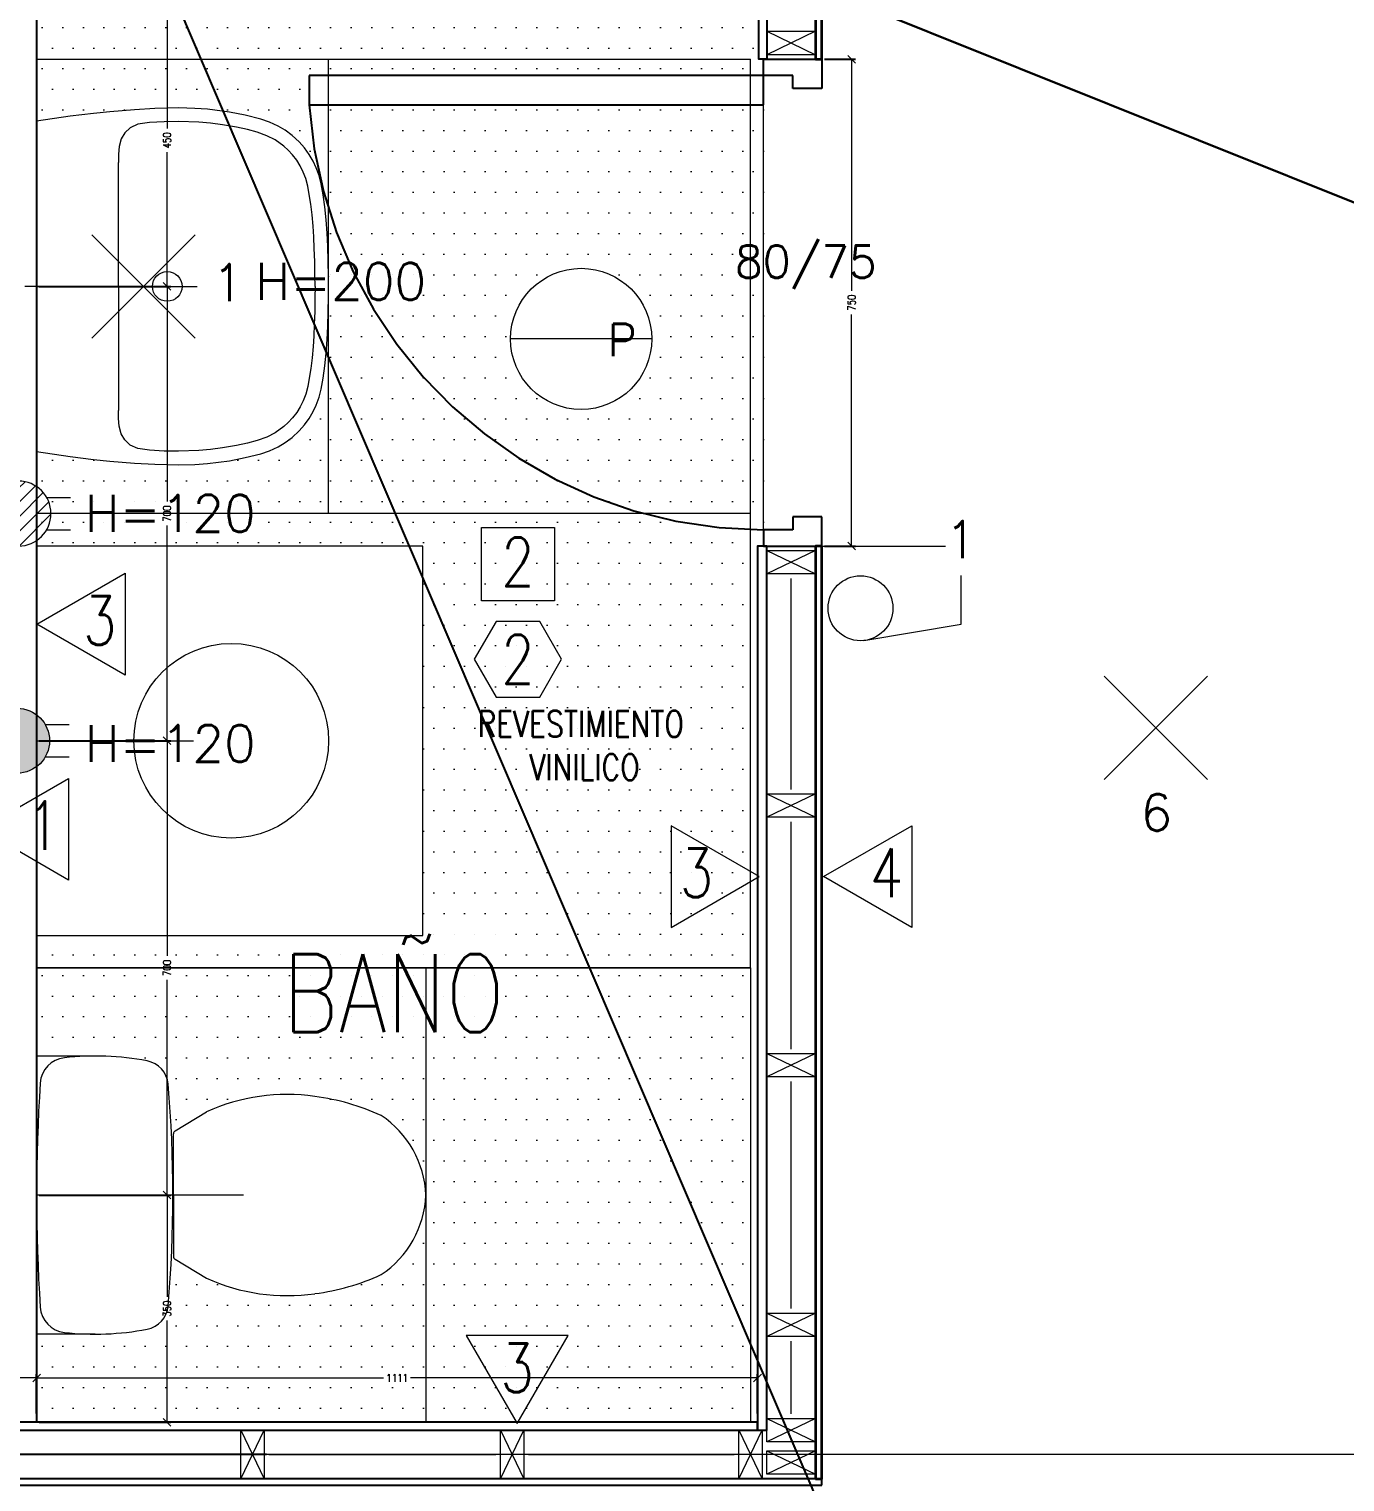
# Model space of a CAD drawing. Header units: metres. Extents: x -2 to 612, y -64 to 156.
# Drawn here: x 388.314 to 390.342, y 27.16 to 29.398 of the extents above; entities that cross this region are included whole.
import ezdxf
from ezdxf import colors
from ezdxf.entities.mleader import LeaderData, LeaderLine
from ezdxf.enums import TextEntityAlignment as Align
from ezdxf.math import Vec2, Vec3

# ---------------------------------------------------------------- set-up
doc = ezdxf.new("R2010")
doc.units = ezdxf.units.M
doc.header["$LTSCALE"] = 5
doc.header["$MEASUREMENT"] = 0
doc.linetypes.add('CENTER', pattern=[2, 1.25, -0.25, 0.25, -0.25])
doc.layers.get('0').update_dxf_attribs({"color": 30})
doc.layers.get('DEFPOINTS').update_dxf_attribs({"color": 210})
doc.layers.add('_AUX', color=210, linetype='Continuous', lineweight=18, plot=False)
for name, color, linetype, lineweight in [('A-ANNO-DIMS', 3, 'Continuous', 18), ('A-ANNO-SYMB', 3, 'Continuous', 18), ('A-ANNO-TEXT', 3, 'Continuous', 18), ('A-DETL-MCUT', 4, 'Continuous', 25), ('A-DOOR-FULL', 4, 'Continuous', 25), ('A-DOOR-SYMB', 3, 'Continuous', 18), ('A-ELEV-MBE2', 4, 'Continuous', 25), ('A-FLOR-PATT', 8, 'Continuous', 18), ('A-FURN', 8, 'Continuous', 18), ('A-SECT-MCUT', 7, 'Continuous', 35), ('A-WALL-PATT', 8, 'Continuous', 18), ('A-WALL-STUD', 3, 'Continuous', 18)]:
    doc.layers.add(name, color=color, linetype=linetype, lineweight=lineweight)
doc.styles.add('E-ROMANS', font='romans.shx', dxfattribs={"width": 0.8})
doc.styles.get("Standard").update_dxf_attribs({"font": 'arial.ttf'})
doc.dimstyles.new('E-0010_TICK_12', dxfattribs={"dimscale": 0.001, "dimtxt": 12, "dimasz": 12, "dimexe": 6, "dimexo": 4, "dimgap": 6, "dimtad": 0, "dimdec": 0, "dimlfac": 1000, "dimzin": 0, "dimdsep": 46, "dimtxsty": 'E-ROMANS', "dimblk": 'OBLIQUE', "dimcen": 6, "dimclrd": 256, "dimclre": 256, "dimclrt": 256, "dimadec": 0, "dimazin": 0, "dimtfac": 1, "dimtdec": 0, "dimtmove": 1, "dimatfit": 3, "dimldrblk": 'OPEN90', "dimfxl": 1, "dimtfill": 1, "dimtolj": 1, "dimtzin": 0, "dimlwd": -1, "dimarcsym": 0})
doc.dimstyles.new('E-0050_ARW_12', dxfattribs={"dimscale": 0.001, "dimtxt": 60, "dimasz": 60, "dimexe": 30, "dimexo": 20, "dimgap": 30, "dimtad": 0, "dimzin": 0, "dimdsep": 46, "dimtxsty": 'E-ROMANS', "dimblk": 'OPEN90', "dimcen": 30, "dimclrd": 256, "dimclre": 256, "dimclrt": 256, "dimadec": 0, "dimazin": 0, "dimtfac": 1, "dimtmove": 1, "dimatfit": 3, "dimldrblk": 'OPEN90', "dimfxl": 1, "dimtfill": 1, "dimtolj": 1, "dimtzin": 0, "dimlwd": -1, "dimarcsym": 0})

# ---------------------------------------------------------------- blocks, each defined once
blk = doc.blocks.new('centro')
for points in [[(-0.1061, 0.1061), (0.1061, -0.1061)], [(0.1061, 0.1061), (-0.1061, -0.1061)]]:
    blk.add_lwpolyline(points)
blk = doc.blocks.new('ENCHUFE2')
h = blk.add_hatch()
h.set_pattern_fill('LINE', color=256, scale=0.01, angle=45, style=0)
h.set_pattern_definition([(45, (-139.906905, -0.294872), (-0.02245064, 0.02245064), [])])
h.paths.add_polyline_path([(0, -0.1, 1), (0, 0.1)])
for points in [[(0, 0.1), (0, -0.1)], [(0.0866, 0.05), (0.16, 0.05)], [(0.0866, -0.05), (0.16, -0.05)]]:
    blk.add_lwpolyline(points)
blk.add_arc((0, 0), 0.1, 270, 90)
blk = doc.blocks.new('ENCHUFE FUERZA')
blk.add_hatch(color=256).paths.add_polyline_path([(0, -0.1, 1), (0, 0.1)])
for points in [[(0.0866, 0.05), (0.16, 0.05)], [(0.0866, -0.05), (0.16, -0.05)]]:
    blk.add_lwpolyline(points)
blk.add_arc((0, 0), 0.1, 270, 90)
blk = doc.blocks.new('_Open90')
at = {"color": 0, "linetype": 'ByBlock', "lineweight": -2}
for p, q in [((-0.5, 0.5), (0, 0)), ((0, 0), (-1, 0)), ((0, 0), (-0.5, -0.5))]:
    blk.add_line(p, q, dxfattribs=at)
blk = doc.blocks.new('*D878')
at = {"layer": 'A-ANNO-DIMS', "lineweight": -2, "transparency": 16777216}
for p, q in [((388.6799, 27.202), (386.7688, 27.202)), ((388.6689, 23.299), (386.7688, 23.299))]:
    blk.add_line(p, q, dxfattribs=at)
at = {"layer": 'A-ANNO-DIMS', "transparency": 16777216}
for p, q in [((386.7988, 27.142), (386.7988, 25.3537)), ((386.7988, 23.359), (386.7988, 25.1474))]:
    blk.add_line(p, q, dxfattribs=at)
at = {"layer": 'DEFPOINTS', "color": 0, "transparency": 16777216}
for p in [(386.7988, 27.202), (388.6999, 27.202), (388.6889, 23.299)]:
    blk.add_point(p, dxfattribs=at)
at = {"layer": 'A-ANNO-DIMS', "transparency": 16777216, "xscale": 0.06, "yscale": 0.06, "zscale": 0.06}
for p, rotation in [((386.7988, 27.202), 90), ((386.7988, 23.299), 270)]:
    blk.add_blockref('_Open90', p, dxfattribs=dict(at, rotation=rotation))
at = {"layer": 'A-ANNO-DIMS', "transparency": 16777216, "insert": (386.7988, 25.2505), "char_height": 0.06, "attachment_point": 5, "rotation": 90, "style": 'E-ROMANS', "bg_fill": 3, "box_fill_scale": 1.25, "bg_fill_color": 256, "bg_fill_true_color": 13158600, "bg_fill_transparency": 0}
blk.add_mtext('\\A1;3.90', dxfattribs=at)
blk = doc.blocks.new('_Oblique')
at = {"color": 0, "linetype": 'ByBlock', "lineweight": -2}
blk.add_line((-0.5, -0.5), (0.5, 0.5), dxfattribs=at)
blk = doc.blocks.new('*D1121')
at = {"layer": 'A-ANNO-DIMS', "lineweight": -2, "transparency": 16777216}
for p, q in [((388.3297, 29.4515), (388.5327, 29.4515)), ((388.3297, 29.0015), (388.5327, 29.0015))]:
    blk.add_line(p, q, dxfattribs=at)
at = {"layer": 'A-ANNO-DIMS', "transparency": 16777216}
for p, q in [((388.5267, 29.4515), (388.5267, 29.2449)), ((388.5267, 29.0015), (388.5267, 29.2082))]:
    blk.add_line(p, q, dxfattribs=at)
at = {"layer": 'DEFPOINTS', "color": 0, "transparency": 16777216}
for p in [(388.3257, 29.4515), (388.5267, 29.4515), (388.3257, 29.0015)]:
    blk.add_point(p, dxfattribs=at)
at = {"layer": 'A-ANNO-DIMS', "transparency": 16777216, "xscale": 0.012, "yscale": 0.012, "zscale": 0.012}
for p, rotation in [((388.5267, 29.4515), 90), ((388.5267, 29.0015), 270)]:
    blk.add_blockref('_Oblique', p, dxfattribs=dict(at, rotation=rotation))
at = {"layer": 'A-ANNO-DIMS', "transparency": 16777216, "insert": (388.5267, 29.2265), "char_height": 0.012, "attachment_point": 5, "rotation": 90, "style": 'E-ROMANS', "bg_fill": 3, "box_fill_scale": 1.25, "bg_fill_color": 256, "bg_fill_true_color": 13158600, "bg_fill_transparency": 0}
blk.add_mtext('\\A1;450', dxfattribs=at)
blk = doc.blocks.new('*D115')
at = {"layer": 'A-ANNO-DIMS', "lineweight": -2, "transparency": 16777216}
for p, q in [((388.3297, 29.0015), (388.5327, 29.0015)), ((388.3297, 28.3015), (388.5327, 28.3015))]:
    blk.add_line(p, q, dxfattribs=at)
at = {"layer": 'A-ANNO-DIMS', "transparency": 16777216}
for p, q in [((388.5267, 29.0015), (388.5267, 28.6699)), ((388.5267, 28.3015), (388.5267, 28.6332))]:
    blk.add_line(p, q, dxfattribs=at)
at = {"layer": 'DEFPOINTS', "color": 0, "transparency": 16777216}
for p in [(388.3257, 29.0015), (388.5267, 29.0015), (388.3257, 28.3015)]:
    blk.add_point(p, dxfattribs=at)
at = {"layer": 'A-ANNO-DIMS', "transparency": 16777216, "xscale": 0.012, "yscale": 0.012, "zscale": 0.012}
for p, rotation in [((388.5267, 29.0015), 90), ((388.5267, 28.3015), 270)]:
    blk.add_blockref('_Oblique', p, dxfattribs=dict(at, rotation=rotation))
at = {"layer": 'A-ANNO-DIMS', "transparency": 16777216, "insert": (388.5267, 28.6515), "char_height": 0.012, "attachment_point": 5, "rotation": 90, "style": 'E-ROMANS', "bg_fill": 3, "box_fill_scale": 1.25, "bg_fill_color": 256, "bg_fill_true_color": 13158600, "bg_fill_transparency": 0}
blk.add_mtext('\\A1;700', dxfattribs=at)
blk = doc.blocks.new('*D116')
at = {"layer": 'A-ANNO-DIMS', "lineweight": -2, "transparency": 16777216}
for p, q in [((388.3297, 28.3015), (388.5327, 28.3015)), ((388.3297, 27.6015), (388.5327, 27.6015))]:
    blk.add_line(p, q, dxfattribs=at)
at = {"layer": 'A-ANNO-DIMS', "transparency": 16777216}
for p, q in [((388.5267, 28.3015), (388.5267, 27.9699)), ((388.5267, 27.6015), (388.5267, 27.9332))]:
    blk.add_line(p, q, dxfattribs=at)
at = {"layer": 'DEFPOINTS', "color": 0, "transparency": 16777216}
for p in [(388.3257, 28.3015), (388.5267, 28.3015), (388.3257, 27.6015)]:
    blk.add_point(p, dxfattribs=at)
at = {"layer": 'A-ANNO-DIMS', "transparency": 16777216, "xscale": 0.012, "yscale": 0.012, "zscale": 0.012}
for p, rotation in [((388.5267, 28.3015), 90), ((388.5267, 27.6015), 270)]:
    blk.add_blockref('_Oblique', p, dxfattribs=dict(at, rotation=rotation))
at = {"layer": 'A-ANNO-DIMS', "transparency": 16777216, "insert": (388.5267, 27.9515), "char_height": 0.012, "attachment_point": 5, "rotation": 90, "style": 'E-ROMANS', "bg_fill": 3, "box_fill_scale": 1.25, "bg_fill_color": 256, "bg_fill_true_color": 13158600, "bg_fill_transparency": 0}
blk.add_mtext('\\A1;700', dxfattribs=at)
blk = doc.blocks.new('*D117')
at = {"layer": 'A-ANNO-DIMS', "lineweight": -2, "transparency": 16777216}
for p, q in [((388.3297, 27.6015), (388.5327, 27.6015)), ((388.3297, 27.2515), (388.5327, 27.2515))]:
    blk.add_line(p, q, dxfattribs=at)
at = {"layer": 'A-ANNO-DIMS', "transparency": 16777216}
for p, q in [((388.5267, 27.6015), (388.5267, 27.4449)), ((388.5267, 27.2515), (388.5267, 27.4082))]:
    blk.add_line(p, q, dxfattribs=at)
at = {"layer": 'DEFPOINTS', "color": 0, "transparency": 16777216}
for p in [(388.3257, 27.6015), (388.5267, 27.6015), (388.3257, 27.2515)]:
    blk.add_point(p, dxfattribs=at)
at = {"layer": 'A-ANNO-DIMS', "transparency": 16777216, "xscale": 0.012, "yscale": 0.012, "zscale": 0.012}
for p, rotation in [((388.5267, 27.6015), 90), ((388.5267, 27.2515), 270)]:
    blk.add_blockref('_Oblique', p, dxfattribs=dict(at, rotation=rotation))
at = {"layer": 'A-ANNO-DIMS', "transparency": 16777216, "insert": (388.5267, 27.4265), "char_height": 0.012, "attachment_point": 5, "rotation": 90, "style": 'E-ROMANS', "bg_fill": 3, "box_fill_scale": 1.25, "bg_fill_color": 256, "bg_fill_true_color": 13158600, "bg_fill_transparency": 0}
blk.add_mtext('\\A1;350', dxfattribs=at)
blk = doc.blocks.new('*D118')
at = {"layer": 'A-ANNO-DIMS', "lineweight": -2, "transparency": 16777216}
for p, q in [((388.2387, 27.2651), (388.2387, 27.3258)), ((388.3257, 27.2651), (388.3257, 27.3258))]:
    blk.add_line(p, q, dxfattribs=at)
at = {"layer": 'A-ANNO-DIMS', "transparency": 16777216}
for p, q in [((388.2387, 27.3198), (388.2684, 27.3198)), ((388.3257, 27.3198), (388.2959, 27.3198))]:
    blk.add_line(p, q, dxfattribs=at)
at = {"layer": 'DEFPOINTS', "color": 0, "transparency": 16777216}
for p in [(388.3257, 27.3198), (388.2387, 27.2611), (388.3257, 27.2611)]:
    blk.add_point(p, dxfattribs=at)
at = {"layer": 'A-ANNO-DIMS', "transparency": 16777216, "xscale": 0.012, "yscale": 0.012, "zscale": 0.012, "rotation": 180}
blk.add_blockref('_Oblique', (388.2387, 27.3198), dxfattribs=at)
at = {"layer": 'A-ANNO-DIMS', "transparency": 16777216, "xscale": 0.012, "yscale": 0.012, "zscale": 0.012}
blk.add_blockref('_Oblique', (388.3257, 27.3198), dxfattribs=at)
at = {"layer": 'A-ANNO-DIMS', "transparency": 16777216, "insert": (388.2822, 27.3198), "char_height": 0.012, "attachment_point": 5, "style": 'E-ROMANS', "bg_fill": 3, "box_fill_scale": 1.25, "bg_fill_color": 256, "bg_fill_true_color": 13158600, "bg_fill_transparency": 0}
blk.add_mtext('\\A1;87', dxfattribs=at)
blk = doc.blocks.new('*D119')
at = {"layer": 'A-ANNO-DIMS', "lineweight": -2, "transparency": 16777216}
for p, q in [((388.3257, 27.2651), (388.3257, 27.3258)), ((389.4364, 27.2651), (389.4364, 27.3258))]:
    blk.add_line(p, q, dxfattribs=at)
at = {"layer": 'A-ANNO-DIMS', "transparency": 16777216}
for p, q in [((388.3257, 27.3198), (388.8602, 27.3198)), ((389.4364, 27.3198), (388.9019, 27.3198))]:
    blk.add_line(p, q, dxfattribs=at)
at = {"layer": 'DEFPOINTS', "color": 0, "transparency": 16777216}
for p in [(389.4364, 27.3198), (388.3257, 27.2611), (389.4364, 27.2611)]:
    blk.add_point(p, dxfattribs=at)
at = {"layer": 'A-ANNO-DIMS', "transparency": 16777216, "xscale": 0.012, "yscale": 0.012, "zscale": 0.012, "rotation": 180}
blk.add_blockref('_Oblique', (388.3257, 27.3198), dxfattribs=at)
at = {"layer": 'A-ANNO-DIMS', "transparency": 16777216, "xscale": 0.012, "yscale": 0.012, "zscale": 0.012}
blk.add_blockref('_Oblique', (389.4364, 27.3198), dxfattribs=at)
at = {"layer": 'A-ANNO-DIMS', "transparency": 16777216, "insert": (388.8811, 27.3198), "char_height": 0.012, "attachment_point": 5, "style": 'E-ROMANS', "bg_fill": 3, "box_fill_scale": 1.25, "bg_fill_color": 256, "bg_fill_true_color": 13158600, "bg_fill_transparency": 0}
blk.add_mtext('\\A1;1111', dxfattribs=at)
blk = doc.blocks.new('*D1122')
at = {"layer": 'A-ANNO-DIMS', "lineweight": -2, "transparency": 16777216}
for p, q in [((389.5397, 29.3515), (389.5874, 29.3515)), ((389.5397, 28.6015), (389.5874, 28.6015))]:
    blk.add_line(p, q, dxfattribs=at)
at = {"layer": 'A-ANNO-DIMS', "transparency": 16777216}
for p, q in [((389.5814, 29.3515), (389.5814, 28.9949)), ((389.5814, 28.6015), (389.5814, 28.9582))]:
    blk.add_line(p, q, dxfattribs=at)
at = {"layer": 'DEFPOINTS', "color": 0, "transparency": 16777216}
for p in [(389.5357, 29.3515), (389.5357, 28.6015), (389.5814, 28.6015)]:
    blk.add_point(p, dxfattribs=at)
at = {"layer": 'A-ANNO-DIMS', "transparency": 16777216, "xscale": 0.012, "yscale": 0.012, "zscale": 0.012}
for p, rotation in [((389.5814, 29.3515), 90), ((389.5814, 28.6015), 270)]:
    blk.add_blockref('_Oblique', p, dxfattribs=dict(at, rotation=rotation))
at = {"layer": 'A-ANNO-DIMS', "transparency": 16777216, "insert": (389.5814, 28.9765), "char_height": 0.012, "attachment_point": 5, "rotation": 90, "style": 'E-ROMANS', "bg_fill": 3, "box_fill_scale": 1.25, "bg_fill_color": 256, "bg_fill_true_color": 13158600, "bg_fill_transparency": 0}
blk.add_mtext('\\A1;750', dxfattribs=at)

msp = doc.modelspace()

# ---------------------------------------------------------------- hatches: boundary and pattern name
at = {"layer": 'A-FLOR-PATT'}
h = msp.add_hatch(dxfattribs=at)
h.set_pattern_fill('DOTS', color=256, scale=0.02, style=0)
h.set_pattern_definition([(0, (0, 0), (0.015875, 0.03175), [0, -0.03175])])
h.paths.add_polyline_path([(388.92566, 27.60154, -0.2371548), (388.85673, 27.4789, -0.074669), (388.75448, 27.44961, -0.1434124), (388.58754, 27.47341), (388.53899, 27.50275, -0.2625714), (388.53657, 27.50703), (388.53657, 27.60154), (388.53566, 27.60154, -0.0215593), (388.52829, 27.43066, -0.3361223), (388.49589, 27.3948, -0.046919), (388.41591, 27.38728), (388.32566, 27.38728), (388.32566, 27.25154), (388.92566, 27.25154)])
h.paths.add_polyline_path([(389.43866, 29.45151), (389.42565, 29.45151), (388.32565, 29.45151), (388.32565, 29.35154), (389.42566, 29.35154), (389.42566, 29.32654), (389.44566, 29.32654), (389.44566, 29.35154), (389.43866, 29.35154)])
h.paths.add_polyline_path([(388.74566, 29.32654), (389.42566, 29.32654), (389.42566, 29.35154), (388.32566, 29.35154), (388.32566, 29.25607), (388.37731, 29.2636), (388.41339, 29.26804), (388.43828, 29.27058), (388.47673, 29.27367), (388.50786, 29.27544), (388.54469, 29.27653), (388.56928, 29.27589), (388.58889, 29.27446), (388.62291, 29.27003), (388.64695, 29.26538), (388.67099, 29.25941), (388.68468, 29.2548), (388.69791, 29.24866), (388.70889, 29.24209), (388.71939, 29.23427), (388.73027, 29.22419), (388.7384, 29.21492), (388.74554, 29.20501), (388.7517, 29.19453), (388.75648, 29.18439), (388.7609, 29.17219), (388.76411, 29.15961), (388.76723, 29.14268), (388.76992, 29.12416), (388.77198, 29.10424), (388.77335, 29.08352), (388.77334, 29.08373, 0.0041794), (388.77336, 29.08331), (388.77335, 29.08352), (388.77435, 29.06299), (388.77435, 29.06317, 0.0036586), (388.77436, 29.06281), (388.77435, 29.06299), (388.77513, 29.04043), (388.77513, 29.04062, 0.003903), (388.77514, 29.04023), (388.77513, 29.04043), (388.77557, 29.01691), (388.77566, 29.00154), (388.77557, 28.98616), (388.77513, 28.96265), (388.77514, 28.96284, 0.003903), (388.77513, 28.96245), (388.77513, 28.96265), (388.77435, 28.94008), (388.77436, 28.94027, 0.0036586), (388.77435, 28.9399), (388.77435, 28.94008), (388.77335, 28.91955), (388.77336, 28.91976, 0.0041794), (388.77334, 28.91934), (388.77335, 28.91955), (388.77198, 28.89883), (388.76992, 28.87891), (388.76723, 28.8604), (388.76411, 28.84346), (388.7609, 28.83088), (388.75648, 28.81869), (388.7517, 28.80854), (388.74554, 28.79806), (388.7384, 28.78815), (388.73027, 28.77888), (388.71939, 28.7688), (388.70889, 28.76098), (388.69791, 28.75441), (388.68468, 28.74827), (388.67099, 28.74367), (388.64695, 28.73769), (388.62291, 28.73304), (388.58889, 28.72861), (388.56928, 28.72718), (388.54469, 28.72655), (388.50786, 28.72763), (388.47673, 28.7294), (388.43828, 28.7325), (388.41339, 28.73504), (388.37731, 28.73947), (388.32566, 28.747), (388.32566, 28.65154), (389.26095, 28.65154, -0.3190426), (388.74566, 29.28154)])
h.paths.add_polyline_path([(389.42566, 29.28154), (388.77566, 29.28154), (388.77566, 29.12081, 0.25591), (389.26095, 28.65154), (389.42566, 28.65154)], flags=17)
h.paths.add_polyline_path([(389.27344, 28.92066, -1), (389.05594, 28.92066, -1)], flags=16)
h.paths.add_polyline_path([(389.44566, 29.28154), (389.42566, 29.28154), (389.42566, 28.65154), (389.42566, 28.65154), (389.42566, 28.62685, 0.0071183), (389.44566, 28.62654)])
h.paths.add_polyline_path([(389.42566, 28.62685, -0.0594632), (389.26095, 28.65154), (388.32566, 28.65154), (388.32566, 28.60154), (388.92066, 28.60154), (388.92066, 28.00154), (388.32566, 28.00154), (388.32566, 27.95154), (389.42566, 27.95154)])
h.paths.add_polyline_path([(388.53899, 27.70032), (388.53899, 27.70032, 0.2626065), (388.53657, 27.69604), (388.53657, 27.60154), (388.53657, 27.50703, 0.2625714), (388.53899, 27.50275), (388.53899, 27.50275, -0.2626065), (388.53657, 27.50703), (388.53657, 27.60154), (388.53657, 27.69604, -0.2625714)])
h.paths.add_polyline_path([(388.92566, 27.95154), (388.32566, 27.95154), (388.32566, 27.81579), (388.41591, 27.81579, -0.046919), (388.49589, 27.80827, -0.3361223), (388.52829, 27.77241, -0.0097099), (388.53658, 27.6958, -0.2752917), (388.53899, 27.70032), (388.58754, 27.72966, -0.1434124), (388.75448, 27.75346, -0.074669), (388.85673, 27.72418, -0.2371548), (388.92566, 27.60154)])
h.paths.add_polyline_path([(389.42566, 27.95154), (388.92566, 27.95154), (388.92566, 27.25154), (389.42566, 27.25154)])
h.paths.add_polyline_path([(389.11479, 28.85115), (389.2154, 28.85115), (389.2154, 28.92406), (389.11479, 28.92406)], flags=8)
h.paths.add_polyline_path([(389.10877, 28.932), (389.21571, 28.932), (389.21571, 29.007), (389.10877, 29.007)], flags=8)

# ---------------------------------------------------------------- linework, layer by layer
at = {"layer": '_AUX'}
msp.add_line((389.53566, 28.60154), (389.72613, 28.60154), dxfattribs=at)
at = {"layer": 'A-ANNO-SYMB'}
for p, q in [((388.77566, 28.65154), (388.77566, 29.35154)), ((389.42566, 28.65154), (389.42566, 29.35154)), ((389.75001, 28.48094), (389.75001, 28.55594)), ((389.60001, 28.45594), (389.75001, 28.48094)), ((397.19515, 27.20204), (386.4403, 27.20204))]:
    msp.add_line(p, q, dxfattribs=at)
msp.add_lwpolyline([(388.49051, 29.00154), (388.30753, 29.00154)], dxfattribs=at)
msp.add_circle((389.59514, 28.5057), 0.05, dxfattribs=at)
at = {"layer": 'A-ANNO-TEXT'}
for points in [[(389.011, 28.62982), (389.1235, 28.62982), (389.1235, 28.51732), (389.011, 28.51732)], [(389.10092, 28.36865), (389.13458, 28.42696), (389.10092, 28.48526), (389.03359, 28.48526), (388.99992, 28.42696), (389.03359, 28.36865)], [(389.43915, 28.09218), (389.30329, 28.17062), (389.30329, 28.01374)], [(389.53816, 28.09218), (389.67402, 28.17062), (389.67402, 28.01374)]]:
    msp.add_lwpolyline(points, close=True, dxfattribs=at)
at = {"layer": 'A-DETL-MCUT'}
for points in [[(389.45066, 30.16354), (389.45066, 29.35154), (389.43866, 29.35154), (389.43866, 30.16354)], [(389.45066, 28.60154), (389.43644, 28.60154), (389.43645, 27.23953), (389.45066, 27.23954)], [(389.43645, 27.23953), (389.43645, 27.25154), (388.23865, 27.25154), (388.23865, 27.23953)], [(389.53565, 27.15453), (389.53565, 27.16453), (388.23866, 27.16453), (388.23866, 27.15453)]]:
    msp.add_lwpolyline(points, close=True, dxfattribs=at)
at = {"layer": 'A-DOOR-FULL', "linetype": 'CENTER'}
msp.add_lwpolyline([(388.74566, 29.28154), (389.44566, 29.28154), (389.44566, 29.32654), (388.74566, 29.32654), (388.74566, 29.28154)], dxfattribs=at)
msp.add_arc((389.44672, 29.32921), 0.70268, 183.89066, 269.91357, dxfattribs=at)
at = {"layer": 'A-DOOR-SYMB'}
msp.add_lwpolyline([(389.27344, 28.92066), (389.05594, 28.92066)], dxfattribs=at)
msp.add_circle((389.16469, 28.92066), 0.10875, dxfattribs=at)
at = {"layer": 'A-ELEV-MBE2'}
msp.add_line((388.32565, 29.45151), (388.32566, 27.25154), dxfattribs=at)
at = {"layer": 'A-FLOR-PATT'}
msp.add_line((389.44566, 28.62654), (389.44566, 29.32654), dxfattribs=at)
at = {"layer": 'A-FURN'}
for p, q in [((388.58889, 29.27446), (388.56928, 29.27589)), ((388.62291, 29.27003), (388.58889, 29.27446)), ((388.64695, 29.26538), (388.62291, 29.27003)), ((388.67099, 29.25941), (388.64695, 29.26538)), ((388.68468, 29.2548), (388.67099, 29.25941)), ((388.59369, 29.25288), (388.5755, 29.25449)), ((388.61228, 29.25047), (388.59369, 29.25288)), ((388.63355, 29.24675), (388.61228, 29.25047)), ((388.65042, 29.24304), (388.63355, 29.24675)), ((388.66573, 29.23909), (388.65042, 29.24304)), ((388.68062, 29.23378), (388.66573, 29.23909)), ((388.69791, 29.24866), (388.68468, 29.2548)), ((388.70889, 29.24209), (388.69791, 29.24866)), ((388.71939, 29.23427), (388.70889, 29.24209)), ((388.69332, 29.22715), (388.68062, 29.23378)), ((388.70663, 29.21762), (388.69332, 29.22715)), ((388.71338, 29.21146), (388.70663, 29.21762)), ((388.73027, 29.22419), (388.71939, 29.23427)), ((388.7384, 29.21492), (388.73027, 29.22419)), ((388.74554, 29.20501), (388.7384, 29.21492)), ((388.72011, 29.20416), (388.71338, 29.21146)), ((388.72646, 29.19582), (388.72011, 29.20416)), ((388.73185, 29.18714), (388.72646, 29.19582)), ((388.7517, 29.19453), (388.74554, 29.20501)), ((388.75648, 29.18439), (388.7517, 29.19453)), ((388.73651, 29.17776), (388.73185, 29.18714)), ((388.74036, 29.16759), (388.73651, 29.17776)), ((388.7609, 29.17219), (388.75648, 29.18439)), ((388.76411, 29.15961), (388.7609, 29.17219)), ((388.74346, 29.15579), (388.74036, 29.16759)), ((388.7459, 29.14291), (388.74346, 29.15579)), ((388.76723, 29.14268), (388.76411, 29.15961)), ((388.74822, 29.12811), (388.7459, 29.14291)), ((388.7502, 29.11179), (388.74822, 29.12811)), ((388.76992, 29.12416), (388.76723, 29.14268)), ((388.77198, 29.10424), (388.76992, 29.12416)), ((388.75166, 29.09431), (388.7502, 29.11179)), ((388.77336, 29.08331), (388.77198, 29.10424)), ((388.75261, 29.07808), (388.75166, 29.09431)), ((388.77436, 29.06281), (388.77334, 29.08373)), ((388.75347, 29.05973), (388.75261, 29.07808)), ((388.75413, 29.04016), (388.75347, 29.05973)), ((388.77514, 29.04023), (388.77435, 29.06317)), ((388.75455, 29.01887), (388.75413, 29.04016)), ((388.77557, 29.01675), (388.77513, 29.04062)), ((388.75466, 29.00154), (388.75455, 29.01887)), ((388.77566, 29.00154), (388.77557, 29.01708)), ((388.75466, 29.00154), (388.75455, 28.98421)), ((388.77557, 28.98616), (388.77566, 29.00154)), ((388.75455, 28.98421), (388.75413, 28.96292)), ((388.77513, 28.96245), (388.77557, 28.98616)), ((388.75413, 28.96292), (388.75347, 28.94335)), ((388.77435, 28.9399), (388.77514, 28.96284)), ((388.75261, 28.92499), (388.75166, 28.90876)), ((388.75347, 28.94335), (388.75261, 28.92499)), ((388.77334, 28.91934), (388.77436, 28.94027)), ((388.75166, 28.90876), (388.7502, 28.89128)), ((388.77198, 28.89883), (388.77336, 28.91976)), ((388.7502, 28.89128), (388.74822, 28.87496)), ((388.76723, 28.8604), (388.76992, 28.87891)), ((388.76992, 28.87891), (388.77198, 28.89883)), ((388.7459, 28.86017), (388.74346, 28.84728)), ((388.74822, 28.87496), (388.7459, 28.86017)), ((388.76411, 28.84346), (388.76723, 28.8604)), ((388.74036, 28.83548), (388.73651, 28.82532)), ((388.74346, 28.84728), (388.74036, 28.83548)), ((388.7609, 28.83088), (388.76411, 28.84346)), ((388.73185, 28.81593), (388.72646, 28.80726)), ((388.73651, 28.82532), (388.73185, 28.81593)), ((388.7517, 28.80854), (388.75648, 28.81869)), ((388.75648, 28.81869), (388.7609, 28.83088)), ((388.71338, 28.79161), (388.70663, 28.78546)), ((388.72011, 28.79891), (388.71338, 28.79161)), ((388.72646, 28.80726), (388.72011, 28.79891)), ((388.73027, 28.77888), (388.7384, 28.78815)), ((388.7384, 28.78815), (388.74554, 28.79806)), ((388.74554, 28.79806), (388.7517, 28.80854)), ((388.68062, 28.76929), (388.66573, 28.76398)), ((388.69332, 28.77592), (388.68062, 28.76929)), ((388.70663, 28.78546), (388.69332, 28.77592)), ((388.70889, 28.76098), (388.71939, 28.7688)), ((388.71939, 28.7688), (388.73027, 28.77888)), ((388.59369, 28.75019), (388.5755, 28.74859)), ((388.61228, 28.7526), (388.59369, 28.75019)), ((388.63355, 28.75633), (388.61228, 28.7526)), ((388.65042, 28.76003), (388.63355, 28.75633)), ((388.64695, 28.73769), (388.67099, 28.74367)), ((388.66573, 28.76398), (388.65042, 28.76003)), ((388.67099, 28.74367), (388.68468, 28.74827)), ((388.68468, 28.74827), (388.69791, 28.75441)), ((388.69791, 28.75441), (388.70889, 28.76098)), ((388.56928, 28.72718), (388.58889, 28.72861)), ((388.58889, 28.72861), (388.62291, 28.73304)), ((388.62291, 28.73304), (388.64695, 28.73769))]:
    msp.add_line(p, q, dxfattribs=at)
for centre, radius, start, end in [((388.79831, 29.08495), 0.025, 182.80689, 183.76472), ((388.79933, 29.06403), 0.025, 181.9684, 182.80689), ((388.80012, 29.04109), 0.025, 181.0739, 181.9684), ((388.80057, 29.01721), 0.025, 180.31842, 181.0739), ((388.80012, 28.96198), 0.025, 178.0316, 178.9261), ((388.79933, 28.93904), 0.025, 177.19311, 178.0316), ((388.79831, 28.91812), 0.025, 176.23528, 177.19311), ((388.71166, 27.45654), 0.3, 81.79307, 114.43818), ((388.70809, 27.3984), 0.35808, 65.47558, 82.55676), ((388.76918, 27.59428), 0.15664, 2.65515, 56.02113), ((388.76918, 27.60879), 0.15664, 303.97887, 357.34485), ((388.71166, 27.74654), 0.3, 245.56182, 278.20693), ((388.70809, 27.80468), 0.35808, 277.44324, 294.52442)]:
    msp.add_arc(centre, radius, start, end, dxfattribs=at)
at = {"layer": 'A-SECT-MCUT'}
for points in [[(389.53566, 30.23854), (389.52566, 30.23854), (389.52567, 29.35154), (389.53566, 29.35154)], [(389.52566, 27.16453), (389.53565, 27.16453), (389.53566, 28.60154), (389.52566, 28.60154)]]:
    msp.add_lwpolyline(points, close=True, dxfattribs=at)
at = {"layer": 'A-WALL-PATT', "ltscale": 0.1}
for p, q in [((389.48816, 28.22654), (389.48816, 28.55154)), ((389.48816, 27.82654), (389.48816, 28.17654)), ((389.48816, 27.42654), (389.48816, 27.77654)), ((389.48816, 27.26453), (389.48816, 27.37654)), ((389.08337, 27.20203), (389.40066, 27.20203))]:
    msp.add_line(p, q, dxfattribs=at)
at = {"layer": 'A-WALL-STUD'}
for p, q in [((389.45066, 28.21954), (389.52566, 28.18354)), ((389.52566, 28.21954), (389.45066, 28.18354)), ((389.45066, 27.81954), (389.52566, 27.78354)), ((389.52566, 27.81954), (389.45066, 27.78354)), ((389.45066, 27.41954), (389.52566, 27.38354)), ((389.52566, 27.41954), (389.45066, 27.38354)), ((389.04037, 27.16453), (389.07637, 27.23953)), ((389.04037, 27.23953), (389.07637, 27.16453)), ((389.40766, 27.16453), (389.44366, 27.23953)), ((389.40766, 27.23953), (389.44366, 27.16453)), ((389.45066, 27.20753), (389.52566, 27.17153)), ((389.52566, 27.20753), (389.45066, 27.17153))]:
    msp.add_line(p, q, dxfattribs=at)
for points in [[(389.45066, 28.21954), (389.52566, 28.21954), (389.52566, 28.18354), (389.45066, 28.18354)], [(389.45066, 27.81954), (389.52566, 27.81954), (389.52566, 27.78354), (389.45066, 27.78354)], [(389.45066, 27.41954), (389.52566, 27.41954), (389.52566, 27.38354), (389.45066, 27.38354)], [(389.04037, 27.16453), (389.04037, 27.23953), (389.07637, 27.23953), (389.07637, 27.16453)], [(389.40766, 27.16453), (389.40766, 27.23953), (389.44366, 27.23953), (389.44366, 27.16453)], [(389.45066, 27.20753), (389.52566, 27.20753), (389.52566, 27.17153), (389.45066, 27.17153)]]:
    msp.add_lwpolyline(points, close=True, dxfattribs=at)

# ---------------------------------------------------------------- block references
at = {"layer": 'A-ANNO-SYMB'}
for name, p, xscale, yscale, zscale in [('centro', (388.49051, 29.00154), 0.75, 0.75, 0.75), ('ENCHUFE2', (388.29786, 28.65154), 0.5, 0.5, 0.5), ('centro', (390.04994, 28.32147), 0.75, 0.75, 0.75)]:
    msp.add_blockref(name, p, dxfattribs=dict(at, xscale=xscale, yscale=yscale, zscale=zscale))
at = {"layer": 'A-ANNO-SYMB', "xscale": -0.5, "yscale": 0.5, "zscale": 0.5, "rotation": 180}
msp.add_blockref('ENCHUFE FUERZA', (388.29565, 28.30154), dxfattribs=at)

# ---------------------------------------------------------------- texts
at = {"layer": 'A-ANNO-SYMB', "style": 'E-ROMANS'}
for s, height, p in [('1', 0.05689, (388.59596, 28.97897)), ('H=200', 0.056887, (388.66256, 28.98074)), ('H=120', 0.056887, (388.39997, 28.62332)), ('1', 0.05689, (389.72545, 28.58303)), ('H=120', 0.056887, (388.39997, 28.26889)), ('6', 0.05689, (390.02648, 28.16254))]:
    msp.add_text(s, height=height, dxfattribs=at).set_placement(p)
at = {"layer": 'A-ANNO-TEXT', "char_height": 0.075, "attachment_point": 5, "style": 'E-ROMANS'}
for s, insert, rotation in [('\\pi-0.45,l0.45,t0.45;2', (389.06725, 28.57699), 0.00048), ('\\pi-0.45,l0.45,t0.45;2', (389.06725, 28.42696), 0.00048), ('\\pi-0.45,l0.45,t0.45;3', (389.34225, 28.09783), 0.00048), ('\\pi-0.45,l0.45,t0.45;4', (389.63506, 28.09783), 359.99952)]:
    msp.add_mtext(s, dxfattribs=dict(at, insert=insert, rotation=rotation))
at = {"layer": 'A-ANNO-TEXT', "style": 'E-ROMANS'}
for s, insert, char_height, attachment_point in [('\\pi-0.17143;REVESTIMIENTO\\P\\pi-0.091429;VINILICO', (389.17641, 28.24072), 0.04, 7), ('\\pi-0.36,l0.36,t0.36;BAÑO', (388.87583, 27.91261), 0.12, 5)]:
    msp.add_mtext(s, dxfattribs=dict(at, insert=insert, char_height=char_height, attachment_point=attachment_point))
msp.add_attdef('P', text='P', height=0.05, dxfattribs=at).set_placement((389.22772, 28.87892), align=Align.BOTTOM_CENTER)

# ---------------------------------------------------------------- next in the draw order: dimensions: what is measured, and where the dimension line sits
at = {"layer": 'A-ANNO-DIMS'}
for base, p1, p2, dimstyle, override, picture, middle in [((388.52666, 29.45151), (388.32566, 29.00154), (388.32566, 29.45151), 'E-0010_TICK_12', {"dimdec": 0}, '*D1121', (388.52666, 29.22653)), ((389.58142, 28.60154), (389.53566, 29.35154), (389.53566, 28.60154), 'E-0010_TICK_12', {"dimdec": 0}, '*D1122', (389.58142, 28.97654)), ((386.79878, 27.20204), (388.68888, 23.29904), (388.69988, 27.20204), 'E-0050_ARW_12', {"dimfxl": 0.3}, '*D878', (386.79878, 25.25054))]:
    dim = msp.add_linear_dim(base=base, p1=p1, p2=p2, angle=90, dimstyle=dimstyle, override=override, dxfattribs=at)
    dim.commit()
    dim.dimension.update_dxf_attribs({"geometry": picture, "text_midpoint": middle})

# ---------------------------------------------------------------- next in the draw order: linework, layer by layer
at = {"layer": 'A-ANNO-SYMB'}
for p, q in [((388.32566, 29.35154), (389.42566, 29.35154)), ((388.32566, 29.25607), (388.32566, 29.35154))]:
    msp.add_line(p, q, dxfattribs=at)
at = {"layer": 'A-DOOR-FULL', "linetype": 'CENTER'}
for points in [[(389.44566, 29.32654), (389.44566, 29.35154), (389.53566, 29.35154), (389.53566, 29.30654), (389.49066, 29.30654), (389.49066, 29.32654), (389.44566, 29.32654)], [(389.44566, 28.62654), (389.44566, 28.60154), (389.53566, 28.60154), (389.53566, 28.64654), (389.49066, 28.64654), (389.49066, 28.62654), (389.44566, 28.62654)]]:
    msp.add_lwpolyline(points, dxfattribs=at)
at = {"layer": 'A-FURN'}
for p, q in [((388.37731, 29.2636), (388.32566, 29.25607)), ((388.41339, 29.26804), (388.37731, 29.2636)), ((388.43828, 29.27058), (388.41339, 29.26804)), ((388.47673, 29.27367), (388.43828, 29.27058)), ((388.50786, 29.27544), (388.47673, 29.27367)), ((388.54469, 29.27653), (388.50786, 29.27544)), ((388.56928, 29.27589), (388.54469, 29.27653)), ((388.46152, 29.23815), (388.4559, 29.22881)), ((388.46986, 29.2459), (388.46152, 29.23815)), ((388.48175, 29.25152), (388.46986, 29.2459)), ((388.49961, 29.25389), (388.48175, 29.25152)), ((388.5225, 29.2553), (388.49961, 29.25389)), ((388.54456, 29.25554), (388.5225, 29.2553)), ((388.5755, 29.25449), (388.54456, 29.25554)), ((388.45285, 29.21694), (388.45197, 29.20504)), ((388.4559, 29.22881), (388.45285, 29.21694)), ((388.45197, 29.20504), (388.45166, 29.19257))]:
    msp.add_line(p, q, dxfattribs=at)
at = {"layer": 'A-WALL-PATT', "ltscale": 0.1}
for p, q in [((388.27666, 27.20204), (388.63337, 27.20204)), ((388.68337, 27.20204), (389.03337, 27.20204))]:
    msp.add_line(p, q, dxfattribs=at)
at = {"layer": 'A-WALL-STUD'}
for p, q in [((389.45067, 29.39454), (389.52567, 29.35854)), ((389.52567, 29.39454), (389.45067, 29.35854)), ((389.45066, 28.59454), (389.52566, 28.55854)), ((389.52566, 28.59454), (389.45066, 28.55854)), ((388.64037, 27.16453), (388.67637, 27.23953)), ((388.64037, 27.23953), (388.67637, 27.16453))]:
    msp.add_line(p, q, dxfattribs=at)
for points in [[(389.45067, 29.39454), (389.52567, 29.39454), (389.52567, 29.35854), (389.45067, 29.35854)], [(389.45066, 28.59454), (389.52566, 28.59454), (389.52566, 28.55854), (389.45066, 28.55854)], [(388.64037, 27.16453), (388.64037, 27.23953), (388.67637, 27.23953), (388.67637, 27.16453)]]:
    msp.add_lwpolyline(points, close=True, dxfattribs=at)

# ---------------------------------------------------------------- next in the draw order: texts
at = {"layer": 'A-ANNO-TEXT', "style": 'E-ROMANS'}
msp.add_attdef('80/75', text='x/x', height=0.05, dxfattribs=at).set_placement((389.51099, 29.06469), align=Align.TOP_CENTER)

# ---------------------------------------------------------------- next in the draw order: dimensions: what is measured, and where the dimension line sits
at = {"layer": 'A-ANNO-DIMS'}
dim = msp.add_linear_dim(base=(388.52666, 29.00154), p1=(388.32566, 28.30154), p2=(388.32566, 29.00154), angle=90, dimstyle='E-0010_TICK_12', override={"dimdec": 0}, dxfattribs=at)
dim.commit()
dim.dimension.update_dxf_attribs({"geometry": '*D115', "text_midpoint": (388.52666, 28.65154)})

# ---------------------------------------------------------------- next in the draw order: linework, layer by layer
at = {"layer": 'A-ANNO-SYMB'}
for p in [(388.32566, 28.747), (389.42566, 28.65154)]:
    msp.add_line(p, (388.32566, 28.65154), dxfattribs=at)
at = {"layer": 'A-ANNO-TEXT'}
msp.add_lwpolyline([(388.32615, 28.48117), (388.46201, 28.55961), (388.46201, 28.40273)], close=True, dxfattribs=at)
at = {"layer": 'A-FURN'}
for p, q in [((388.32566, 29.25607), (388.32566, 29.00154)), ((388.45166, 29.00154), (388.45166, 29.19257)), ((388.32566, 29.00154), (388.32566, 28.747)), ((388.32566, 29.00154), (388.5732, 29.00154)), ((388.45166, 29.00154), (388.45166, 28.8105)), ((388.45197, 28.79803), (388.45166, 28.8105)), ((388.45285, 28.78613), (388.45197, 28.79803)), ((388.4559, 28.77426), (388.45285, 28.78613)), ((388.46152, 28.76492), (388.4559, 28.77426)), ((388.46986, 28.75717), (388.46152, 28.76492)), ((388.32566, 28.747), (388.37731, 28.73947)), ((388.48175, 28.75155), (388.46986, 28.75717)), ((388.49961, 28.74919), (388.48175, 28.75155)), ((388.5225, 28.74778), (388.49961, 28.74919)), ((388.54456, 28.74754), (388.5225, 28.74778)), ((388.5755, 28.74859), (388.54456, 28.74754)), ((388.37731, 28.73947), (388.41339, 28.73504)), ((388.41339, 28.73504), (388.43828, 28.7325)), ((388.43828, 28.7325), (388.47673, 28.7294)), ((388.47673, 28.7294), (388.50786, 28.72763)), ((388.50786, 28.72763), (388.54469, 28.72655)), ((388.54469, 28.72655), (388.56928, 28.72718))]:
    msp.add_line(p, q, dxfattribs=at)
msp.add_circle((388.52698, 29.00154), 0.02281, dxfattribs=at)

# ---------------------------------------------------------------- next in the draw order: texts
at = {"layer": 'A-ANNO-TEXT', "insert": (388.42306, 28.48682), "char_height": 0.075, "attachment_point": 5, "rotation": 359.99952, "style": 'E-ROMANS'}
msp.add_mtext('\\pi-0.45,l0.45,t0.45;3', dxfattribs=at)

# ---------------------------------------------------------------- next in the draw order: dimensions: what is measured, and where the dimension line sits
at = {"layer": 'A-ANNO-DIMS'}
dim = msp.add_linear_dim(base=(388.52666, 28.30154), p1=(388.32565, 27.60154), p2=(388.32565, 28.30154), angle=90, dimstyle='E-0010_TICK_12', override={"dimdec": 0}, dxfattribs=at)
dim.commit()
dim.dimension.update_dxf_attribs({"geometry": '*D116', "text_midpoint": (388.52666, 27.95154)})

# ---------------------------------------------------------------- next in the draw order: linework, layer by layer
at = {"layer": 'A-ANNO-SYMB'}
for p, q in [((389.42566, 27.95154), (388.32566, 27.95154)), ((388.41591, 27.81579), (388.32566, 27.81579))]:
    msp.add_line(p, q, dxfattribs=at)
msp.add_lwpolyline([(388.32566, 28.00154), (388.32566, 27.95154), (389.42566, 27.95154), (389.42566, 28.65154), (388.32566, 28.65154), (388.32566, 28.60154)], dxfattribs=at)
at = {"layer": 'A-ANNO-TEXT'}
msp.add_lwpolyline([(388.23915, 28.16508), (388.37501, 28.24352), (388.37501, 28.08664)], close=True, dxfattribs=at)
at = {"layer": 'A-FURN'}
msp.add_line((388.53923, 27.70045), (388.58754, 27.72966), dxfattribs=at)
for points in [[(388.32566, 28.60154), (388.32566, 28.00154), (388.92066, 28.00154), (388.92066, 28.60154), (388.32566, 28.60154)], [(388.32566, 28.30154), (388.56759, 28.30154)]]:
    msp.add_lwpolyline(points, dxfattribs=at)
msp.add_circle((388.62566, 28.30154), 0.15, dxfattribs=at)
for centre, radius, start, end in [((388.37321, 27.77143), 0.042, 96.3359, 176.25542), ((388.41591, 27.38682), 0.42897, 79.25484, 96.3359), ((388.48843, 27.76897), 0.04, 4.94027, 79.25484), ((388.54157, 27.69604), 0.005, 118.0226, 180)]:
    msp.add_arc(centre, radius, start, end, dxfattribs=at)

# ---------------------------------------------------------------- next in the draw order: texts
at = {"layer": 'A-ANNO-TEXT', "insert": (388.33606, 28.17073), "char_height": 0.075, "attachment_point": 5, "rotation": 359.99952, "style": 'E-ROMANS'}
msp.add_mtext('\\pi-0.45,l0.45,t0.45;1', dxfattribs=at)

# ---------------------------------------------------------------- next in the draw order: dimensions: what is measured, and where the dimension line sits
at = {"layer": 'A-ANNO-DIMS'}
dim = msp.add_linear_dim(base=(388.52665, 27.60154), p1=(388.32566, 27.25154), p2=(388.32565, 27.60154), angle=90, dimstyle='E-0010_TICK_12', override={"dimdec": 0}, dxfattribs=at)
dim.commit()
dim.dimension.update_dxf_attribs({"geometry": '*D117', "text_midpoint": (388.52665, 27.42654)})

# ---------------------------------------------------------------- next in the draw order: linework, layer by layer
at = {"layer": 'A-ANNO-SYMB'}
msp.add_line((388.41591, 27.38728), (388.32566, 27.38728), dxfattribs=at)
at = {"layer": 'A-FURN'}
for p, q in [((388.53657, 27.60154), (388.53657, 27.69604)), ((388.6446, 27.60154), (388.32566, 27.60154)), ((388.53657, 27.60154), (388.53657, 27.50703)), ((388.53923, 27.50262), (388.58754, 27.47341))]:
    msp.add_line(p, q, dxfattribs=at)
for centre, radius, start, end in [((390.96899, 27.60154), 2.64333, 176.25542, 183.74458), ((386.55141, 27.60154), 1.98425, 355.05973, 4.94027), ((388.54157, 27.50703), 0.005, 180, 241.9774), ((388.37321, 27.43165), 0.042, 183.74458, 263.6641), ((388.48843, 27.4341), 0.04, 280.74516, 355.05973), ((388.41591, 27.81625), 0.42897, 263.6641, 280.74516)]:
    msp.add_arc(centre, radius, start, end, dxfattribs=at)

# ---------------------------------------------------------------- next in the draw order: dimensions: what is measured, and where the dimension line sits
at = {"layer": 'A-ANNO-DIMS'}
dim = msp.add_linear_dim(base=(388.32566, 27.31978), p1=(388.23866, 27.26113), p2=(388.32566, 27.26113), dimstyle='E-0010_TICK_12', override={"dimdec": 0}, dxfattribs=at)
dim.commit()
dim.dimension.update_dxf_attribs({"geometry": '*D118', "text_midpoint": (388.28216, 27.31978)})

# ---------------------------------------------------------------- next in the draw order: dimensions: what is measured, and where the dimension line sits
dim = msp.add_linear_dim(base=(389.43645, 27.31978), p1=(388.32566, 27.26113), p2=(389.43645, 27.26114), dimstyle='E-0010_TICK_12', override={"dimdec": 0}, dxfattribs=at)
dim.commit()
dim.dimension.update_dxf_attribs({"geometry": '*D119', "text_midpoint": (388.88105, 27.31978)})

# ---------------------------------------------------------------- next in the draw order: linework, layer by layer
at = {"layer": 'A-ANNO-SYMB'}
for p, q in [((388.32566, 27.95154), (388.32566, 27.25154)), ((388.92566, 27.95154), (388.92566, 27.25154)), ((389.42566, 27.95154), (389.42566, 27.25154)), ((389.42566, 27.25154), (388.32566, 27.25154))]:
    msp.add_line(p, q, dxfattribs=at)
at = {"layer": 'A-ANNO-TEXT'}
msp.add_lwpolyline([(389.06622, 27.24954), (389.14466, 27.3854), (388.98778, 27.3854)], close=True, dxfattribs=at)
at = {"layer": 'A-WALL-STUD'}
for p, q in [((389.45066, 27.25753), (389.52566, 27.22153)), ((389.52566, 27.25753), (389.45066, 27.22153))]:
    msp.add_line(p, q, dxfattribs=at)
msp.add_lwpolyline([(389.45066, 27.25753), (389.52566, 27.25753), (389.52566, 27.22153), (389.45066, 27.22153)], close=True, dxfattribs=at)

# ---------------------------------------------------------------- next in the draw order: texts
at = {"layer": 'A-ANNO-TEXT', "insert": (389.06622, 27.33529), "char_height": 0.075, "attachment_point": 5, "rotation": 0.00048, "style": 'E-ROMANS'}
msp.add_mtext('\\pi-0.45,l0.45,t0.45;3', dxfattribs=at)

# ---------------------------------------------------------------- next in the draw order: leaders
at = {"layer": 'A-ANNO-SYMB'}
ml = msp.add_multileader_mtext('Standard', dxfattribs=at)
ml.set_content('', color=256)
ml.set_leader_properties()
ml.set_arrow_properties(name='OPEN90')
ml.build(insert=Vec2(0, 0))
ml.multileader.update_dxf_attribs({"text_right_attachment_type": 6, "dogleg_length": 0.36, "arrow_head_size": 20})
ctx = ml.context
ctx.base_point, ctx.arrow_head_size, ctx.plane_origin = Vec3(389.11249, 29.7735), 20, Vec3(388.32565, 29.94462)
ctx.right_attachment = 6
notes = []
notes.append((ctx, [(0, (1, 1, 0), (388.75249, 29.7735), (1, 0), 0.36, [(0, [(388.32565, 29.94462)], 0, [])])]))
ctx.mtext.insert, ctx.mtext.flow_direction = Vec3(391.11249, 31.7735), 5
for ctx, leaders in notes:
    for number, flags, end, landing, length, lines in leaders:
        leader = LeaderData()
        leader.index, (leader.has_last_leader_line, leader.has_dogleg_vector, leader.attachment_direction) = number, flags
        leader.last_leader_point, leader.dogleg_vector, leader.dogleg_length = Vec3(end), Vec3(landing), length
        for number, points, colour, breaks in lines:
            line = LeaderLine()
            line.index, line.vertices, line.color, line.breaks = number, Vec3.list(points), colors.encode_raw_color(colour), breaks
            leader.lines.append(line)
        ctx.leaders.append(leader)

doc.saveas('drawing.dxf')
